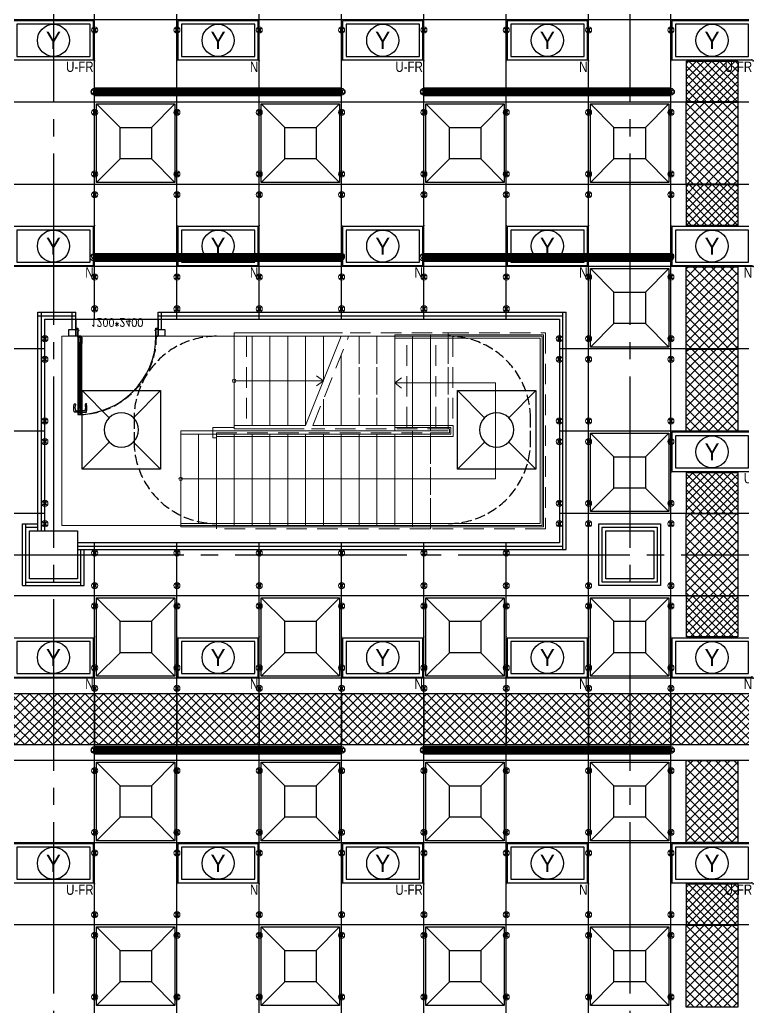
# Model space of a CAD drawing. Extents: x -17313 to 41501, y -1010 to 11880.
# Drawn here: x 10991 to 12045, y 3840 to 5280 of the extents above; entities that cross this region are included whole.
import ezdxf
from ezdxf.enums import TextEntityAlignment as Align

# ---------------------------------------------------------------- set-up
doc = ezdxf.new("R2010")
doc.units = 0
doc.header["$LTSCALE"] = 100
for name, pattern in [('188K-SM-03-F10-ARCH-PA-Y2257103$0$HIDDEN2', [0.1875, 0.125, -0.0625]), ('X-S-FAB-L10$0$COL-CEN-LIN', [3.25, 2.5, -0.25, 0.25, -0.25]), ('X-S-FAB-L10$0$HIDDEN', [0.4, 0.3, -0.1]), ('X-S-FAB-L10$0$JJP_虛線(退縮線、投影線、地下室範圍、非屬本工程、圖面分區)', [0.45, 0.3, -0.15]), ('X-S-FAB-L10$0$虛線', [0.846667, 0.423333, -0.423333])]:
    doc.linetypes.add(name, pattern=pattern)
for name, color, linetype in [('0-xref', 8, 'Continuous'), ('188K-SM-03-F10-ARCH-CEIL-Y2257103$0$K-CEIL-4.2', 8, 'Continuous'), ('188K-SM-03-F10-ARCH-CEIL-Y2257103$0$K-CEIL-4.2-AREA', 8, 'Continuous'), ('188K-SM-03-F10-ARCH-PA-Y2257103$0$K-P1S-4.2-單抗', 53, 'Continuous'), ('188K-SM-03-F10-ARCH-PA-Y2257103$0$K-岩棉 2hr 7.5-單抗', 53, 'Continuous'), ('188K-SM-03-F10-ARCH-PA-Y2257103$0$非YK-K-防火門', 53, 'Continuous'), ('188K-SM-06-F10-ELEC-LIGHT-Y2257103$0$E-LIGHT(Y)-N', 253, 'Continuous'), ('188K-SM-06-F10-ELEC-LIGHT-Y2257103$0$E-LIGHT(Y)-U FR', 253, 'Continuous'), ('188K-SM-06-F10-ELEC-LIGHT-Y2257103$0$E-LIGHT(Y)-U XLPE', 253, 'Continuous'), ('188K-SM-06-F10-HVAC-FFU-Y2257103$0$AC-FFU-HEPA', 254, 'Continuous'), ('188K-SM-06-F10-HVAC-FFU-Y2257103$0$AC-FFU-ULPA+化學濾網-', 254, 'Continuous'), ('188K-SM-07-F15-ARCH-CATW-Y2257103$0$K-安全母索', 6, 'Continuous'), ('188K-SM-07-F15-ARCH-CATW-Y2257103$0$K-貓道板-主走道', 171, 'Continuous'), ('188K-SM-07-F15-ARCH-CATW-Y2257103$0$K-貓道板-主走道VS燈具', 171, 'Continuous'), ('X-S-FAB-L10$0$0-DIM-TXT', 8, 'Continuous'), ('X-S-FAB-L10$0$A-STRS', 8, 'Continuous'), ('X-S-FAB-L10$0$A-WALL-IN', 8, 'Continuous'), ('X-S-FAB-L10$0$BLOCK', 8, 'Continuous'), ('X-S-FAB-L10$0$CCL', 8, 'X-S-FAB-L10$0$COL-CEN-LIN'), ('X-S-FAB-L10$0$COL-S', 8, 'Continuous'), ('X-S-FAB-L10$0$DW_Frame', 8, 'Continuous'), ('X-S-FAB-L10$0$HID', 8, 'X-S-FAB-L10$0$HIDDEN'), ('X-S-FAB-L10$0$S-SLAB-SHOW', 8, 'Continuous')]:
    doc.layers.add(name, color=color, linetype=linetype)
doc.layers.add('188K-SM-03-F10-ARCH-CEIL-Y2257103$0$K-吊點-標準', color=8, linetype='Continuous', lineweight=9)
doc.layers.add('188K-SM-06-F10-ELEC-LIGHT-Y2257103$0$Defpoints-CAS', color=253, linetype='Continuous', plot=False)
doc.styles.add('188K-SM-03-F10-ARCH-PA-Y2257103$0$Standard', font='txt.shx', dxfattribs={"bigfont": 'chineset.shx'})
doc.styles.add('188K-SM-06-F10-ELEC-LIGHT-Y2257103$0$Standard', font='arial.ttf')
doc.styles.add('188K-SM-06-F10-ELEC-LIGHT-Y2257103$0$xCI-5-F20-03-燈具$0$Standard', font='')
doc.styles.add('X-S-FAB-L10$0$CHINA', font='simplex.shx', dxfattribs={"width": 0.75, "bigfont": 'chineset.shx'})
doc.styles.add('X-S-FAB-L10$0$Standard', font='', dxfattribs={"width": 0.8})
doc.styles.add('X-S-FAB-L10$0$TG_NOTE_TEXT', font='simplex.shx', dxfattribs={"width": 0.75, "bigfont": 'chineset.shx'})
doc.styles.get('188K-SM-06-F10-ELEC-LIGHT-Y2257103$0$xCI-5-F20-03-燈具$0$Standard').set_extended_font_data('PMingLiU')
doc.styles.get('X-S-FAB-L10$0$Standard').set_extended_font_data('Microsoft JhengHei')

# ---------------------------------------------------------------- blocks, each defined once
blk = doc.blocks.new('X-S-FAB-L10$0$FAB2-L05')
at = {"layer": 'X-S-FAB-L10$0$CCL'}
for p, q in [((-15120, 11005), (-15120, 0)), ((-14280, 11005), (-14280, 0)), ((-26880, 5220), (1210, 5220))]:
    blk.add_line(p, q, dxfattribs=at)
at = {"layer": 'X-S-FAB-L10$0$COL-S'}
for points in [[(-15155, 5255), (-15085, 5255), (-15085, 5185), (-15155, 5185)], [(-14315, 5255), (-14245, 5255), (-14245, 5185), (-14315, 5185)]]:
    blk.add_lwpolyline(points, close=True, dxfattribs=at)
blk = doc.blocks.new('X-S-FAB-L10')
for p, q in [((11072.5, 4843.5), (11072.5, 4818.5)), ((11192.5, 4843.5), (11192.5, 4818.5))]:
    blk.add_line(p, q)
blk.add_lwpolyline([(11075.5, 4818.5), (11075.5, 4704.5), (11079.9, 4704.5), (11079.9, 4818.5)], close=True)
blk.add_arc((11075.5, 4818.5), 114, 270, 0)
at = {"layer": 'X-S-FAB-L10$0$A-STRS', "lineweight": 0}
for p, q in [((11303.5, 4823.5), (11461.5, 4823.5)), ((11303.5, 4818.5), (11303.5, 4823.5)), ((11459.5, 4818.5), (11303.5, 4818.5)), ((11303.5, 4688.5), (11303.5, 4818.5)), ((11303.5, 4818.5), (11459.5, 4818.5)), ((11303.5, 4688.5), (11303.5, 4818.5)), ((11303.5, 4818.5), (11329.5, 4818.5)), ((11329.5, 4688.5), (11329.5, 4818.5)), ((11329.5, 4818.5), (11329.5, 4688.5)), ((11329.5, 4688.5), (11329.5, 4818.5)), ((11329.5, 4818.5), (11355.5, 4818.5)), ((11355.5, 4688.5), (11355.5, 4818.5)), ((11355.5, 4818.5), (11355.5, 4688.5)), ((11355.5, 4688.5), (11355.5, 4818.5)), ((11355.5, 4818.5), (11381.5, 4818.5)), ((11381.5, 4688.5), (11381.5, 4818.5)), ((11381.5, 4818.5), (11381.5, 4688.5)), ((11381.5, 4688.5), (11381.5, 4818.5)), ((11381.5, 4818.5), (11407.5, 4818.5)), ((11407.5, 4688.5), (11407.5, 4818.5)), ((11407.5, 4818.5), (11407.5, 4688.5)), ((11407.5, 4688.5), (11407.5, 4818.5)), ((11407.5, 4818.5), (11433.5, 4818.5)), ((11407.5, 4688.5), (11459.5, 4818.5)), ((11433.5, 4753.5), (11433.5, 4818.5)), ((11433.5, 4818.5), (11433.5, 4753.5)), ((11433.5, 4753.5), (11433.5, 4818.5)), ((11433.5, 4818.5), (11459.5, 4818.5)), ((11589.5, 4820.5), (11537.5, 4820.5)), ((11537.5, 4820.5), (11537.5, 4815.5)), ((11537.5, 4815.5), (11589.5, 4815.5)), ((11537.5, 4815.5), (11537.5, 4685.5)), ((11589.5, 4815.5), (11537.5, 4815.5)), ((11537.5, 4815.5), (11537.5, 4685.5)), ((11563.5, 4815.5), (11537.5, 4815.5)), ((11563.5, 4815.5), (11563.5, 4685.5)), ((11563.5, 4685.5), (11563.5, 4815.5)), ((11563.5, 4815.5), (11563.5, 4685.5)), ((11589.5, 4815.5), (11563.5, 4815.5)), ((11589.5, 4815.5), (11589.5, 4820.5)), ((11615.5, 4820.5), (11589.5, 4820.5)), ((11589.5, 4820.5), (11589.5, 4815.5)), ((11589.5, 4815.5), (11615.5, 4815.5)), ((11597.3, 4815.5), (11589.5, 4815.5)), ((11589.5, 4815.5), (11589.5, 4685.5)), ((11589.5, 4815.5), (11589.5, 4685.5)), ((11589.5, 4815.5), (11589.5, 4685.5)), ((11589.5, 4685.5), (11589.5, 4815.5)), ((11589.5, 4815.5), (11589.5, 4685.5)), ((11615.5, 4815.5), (11589.5, 4815.5)), ((11615.5, 4815.5), (11597.3, 4815.5)), ((11754.5, 4820.5), (11615.5, 4820.5)), ((11615.5, 4815.5), (11749.5, 4815.5)), ((11749.5, 4815.5), (11615.5, 4815.5)), ((11749.5, 4815.5), (11615.5, 4815.5)), ((11749.5, 4815.5), (11749.5, 4545.5)), ((11749.5, 4545.5), (11749.5, 4815.5)), ((11749.5, 4545.5), (11749.5, 4815.5)), ((11754.5, 4540.5), (11754.5, 4820.5)), ((11303.5, 4753.5), (11329.5, 4753.5)), ((11329.5, 4753.5), (11433.5, 4753.5)), ((11423.5, 4761), (11433.5, 4753.5)), ((11433.5, 4753.5), (11423.5, 4746)), ((11547.5, 4758), (11537.5, 4750.5)), ((11537.5, 4750.5), (11563.5, 4750.5)), ((11537.5, 4750.5), (11547.5, 4743)), ((11563.5, 4750.5), (11589.5, 4750.5)), ((11589.5, 4750.5), (11615.5, 4750.5)), ((11615.5, 4750.5), (11684.5, 4750.5)), ((11684.5, 4750.5), (11684.5, 4610.5)), ((11563.5, 4680.5), (11225.5, 4680.5)), ((11225.5, 4680.5), (11225.5, 4675.5)), ((11303.5, 4688.5), (11407.5, 4688.5)), ((11303.5, 4683.5), (11303.5, 4688.5)), ((11407.5, 4688.5), (11303.5, 4688.5)), ((11329.5, 4688.5), (11303.5, 4688.5)), ((11405.5, 4683.5), (11303.5, 4683.5)), ((11355.5, 4688.5), (11329.5, 4688.5)), ((11381.5, 4688.5), (11355.5, 4688.5)), ((11407.5, 4688.5), (11381.5, 4688.5)), ((11589.5, 4685.5), (11537.5, 4685.5)), ((11537.5, 4685.5), (11537.5, 4680.5)), ((11537.5, 4685.5), (11589.5, 4685.5)), ((11537.5, 4685.5), (11563.5, 4685.5)), ((11537.5, 4680.5), (11589.5, 4680.5)), ((11563.5, 4685.5), (11589.5, 4685.5)), ((11589.5, 4680.5), (11563.5, 4680.5)), ((11563.5, 4680.5), (11563.5, 4675.5)), ((11563.5, 4675.5), (11563.5, 4680.5)), ((11589.5, 4680.5), (11589.5, 4685.5)), ((11615.5, 4685.5), (11589.5, 4685.5)), ((11589.5, 4685.5), (11589.5, 4680.5)), ((11589.5, 4685.5), (11597.3, 4685.5)), ((11589.5, 4685.5), (11615.5, 4685.5)), ((11589.5, 4680.5), (11615.5, 4680.5)), ((11614.5, 4680.5), (11589.5, 4680.5)), ((11597.3, 4685.5), (11615.5, 4685.5)), ((11615.5, 4680.5), (11614.5, 4680.5)), ((11619.5, 4685.5), (11615.5, 4685.5)), ((11615.5, 4685.5), (11619.5, 4685.5)), ((11615.5, 4685.5), (11619.5, 4685.5)), ((11619.5, 4675.5), (11619.5, 4685.5)), ((11619.5, 4685.5), (11619.5, 4675.5)), ((11619.5, 4685.5), (11619.5, 4675.5)), ((11225.5, 4675.5), (11563.5, 4675.5)), ((11225.5, 4675.5), (11225.5, 4545.5)), ((11563.5, 4675.5), (11225.5, 4675.5)), ((11251.5, 4675.5), (11225.5, 4675.5)), ((11225.5, 4675.5), (11225.5, 4545.5)), ((11251.5, 4545.5), (11251.5, 4675.5)), ((11277.5, 4675.5), (11251.5, 4675.5)), ((11251.5, 4675.5), (11251.5, 4545.5)), ((11251.5, 4545.5), (11251.5, 4675.5)), ((11277.5, 4545.5), (11277.5, 4675.5)), ((11303.5, 4675.5), (11277.5, 4675.5)), ((11277.5, 4675.5), (11277.5, 4545.5)), ((11277.5, 4545.5), (11277.5, 4675.5)), ((11303.5, 4545.5), (11303.5, 4675.5)), ((11329.5, 4675.5), (11303.5, 4675.5)), ((11303.5, 4675.5), (11303.5, 4545.5)), ((11303.5, 4545.5), (11303.5, 4675.5)), ((11329.5, 4545.5), (11329.5, 4675.5)), ((11355.5, 4675.5), (11329.5, 4675.5)), ((11329.5, 4675.5), (11329.5, 4545.5)), ((11329.5, 4545.5), (11329.5, 4675.5)), ((11355.5, 4545.5), (11355.5, 4675.5)), ((11381.5, 4675.5), (11355.5, 4675.5)), ((11355.5, 4675.5), (11355.5, 4545.5)), ((11355.5, 4545.5), (11355.5, 4675.5)), ((11381.5, 4545.5), (11381.5, 4675.5)), ((11407.5, 4675.5), (11381.5, 4675.5)), ((11381.5, 4675.5), (11381.5, 4545.5)), ((11381.5, 4545.5), (11381.5, 4675.5)), ((11407.5, 4545.5), (11407.5, 4675.5)), ((11433.5, 4675.5), (11407.5, 4675.5)), ((11407.5, 4675.5), (11407.5, 4545.5)), ((11407.5, 4545.5), (11407.5, 4675.5)), ((11433.5, 4545.5), (11433.5, 4675.5)), ((11459.5, 4675.5), (11433.5, 4675.5)), ((11433.5, 4675.5), (11433.5, 4545.5)), ((11433.5, 4545.5), (11433.5, 4675.5)), ((11459.5, 4545.5), (11459.5, 4675.5)), ((11485.5, 4675.5), (11459.5, 4675.5)), ((11459.5, 4675.5), (11459.5, 4545.5)), ((11459.5, 4545.5), (11459.5, 4675.5)), ((11485.5, 4545.5), (11485.5, 4675.5)), ((11511.5, 4675.5), (11485.5, 4675.5)), ((11485.5, 4675.5), (11485.5, 4545.5)), ((11485.5, 4545.5), (11485.5, 4675.5)), ((11511.5, 4545.5), (11511.5, 4675.5)), ((11537.5, 4675.5), (11511.5, 4675.5)), ((11511.5, 4675.5), (11511.5, 4545.5)), ((11511.5, 4545.5), (11511.5, 4675.5)), ((11537.5, 4545.5), (11537.5, 4675.5)), ((11563.5, 4675.5), (11537.5, 4675.5)), ((11537.5, 4675.5), (11537.5, 4545.5)), ((11537.5, 4545.5), (11537.5, 4675.5)), ((11563.5, 4675.5), (11589.5, 4675.5)), ((11589.5, 4675.5), (11563.5, 4675.5)), ((11563.5, 4545.5), (11563.5, 4675.5)), ((11563.5, 4545.5), (11563.5, 4675.5)), ((11589.5, 4675.5), (11563.5, 4675.5)), ((11563.5, 4675.5), (11563.5, 4545.5)), ((11563.5, 4545.5), (11563.5, 4675.5)), ((11589.5, 4675.5), (11619.5, 4675.5)), ((11619.5, 4675.5), (11589.5, 4675.5)), ((11619.5, 4675.5), (11589.5, 4675.5)), ((11251.5, 4610.5), (11225.5, 4610.5)), ((11563.5, 4610.5), (11251.5, 4610.5)), ((11589.5, 4610.5), (11563.5, 4610.5)), ((11684.5, 4610.5), (11589.5, 4610.5)), ((11563.5, 4545.5), (11225.5, 4545.5)), ((11225.5, 4545.5), (11225.5, 4540.5)), ((11225.5, 4545.5), (11563.5, 4545.5)), ((11225.5, 4545.5), (11251.5, 4545.5)), ((11225.5, 4540.5), (11563.5, 4540.5)), ((11251.5, 4545.5), (11277.5, 4545.5)), ((11277.5, 4545.5), (11303.5, 4545.5)), ((11303.5, 4545.5), (11329.5, 4545.5)), ((11329.5, 4545.5), (11355.5, 4545.5)), ((11355.5, 4545.5), (11381.5, 4545.5)), ((11381.5, 4545.5), (11407.5, 4545.5)), ((11407.5, 4545.5), (11433.5, 4545.5)), ((11433.5, 4545.5), (11459.5, 4545.5)), ((11459.5, 4545.5), (11485.5, 4545.5)), ((11485.5, 4545.5), (11511.5, 4545.5)), ((11511.5, 4545.5), (11537.5, 4545.5)), ((11537.5, 4545.5), (11563.5, 4545.5)), ((11589.5, 4545.5), (11563.5, 4545.5)), ((11563.5, 4545.5), (11563.5, 4540.5)), ((11563.5, 4540.5), (11563.5, 4545.5)), ((11563.5, 4545.5), (11589.5, 4545.5)), ((11563.5, 4545.5), (11589.5, 4545.5)), ((11563.5, 4540.5), (11589.5, 4540.5)), ((11749.5, 4545.5), (11589.5, 4545.5)), ((11589.5, 4545.5), (11749.5, 4545.5)), ((11589.5, 4545.5), (11749.5, 4545.5)), ((11589.5, 4540.5), (11754.5, 4540.5))]:
    blk.add_line(p, q, dxfattribs=at)
at = {"layer": 'X-S-FAB-L10$0$A-STRS', "linetype": 'X-S-FAB-L10$0$JJP_虛線(退縮線、投影線、地下室範圍、非屬本工程、圖面分區)', "lineweight": 0}
for p, q in [((11321.5, 4818.5), (11321.5, 4688.5)), ((11418.3, 4688.5), (11470.3, 4818.5)), ((11615.5, 4818.5), (11470.3, 4818.5)), ((11470.3, 4818.5), (11485.5, 4818.5)), ((11472.3, 4823.5), (11615.5, 4823.5)), ((11485.5, 4688.5), (11485.5, 4818.5)), ((11485.5, 4818.5), (11485.5, 4688.5)), ((11485.5, 4688.5), (11485.5, 4818.5)), ((11485.5, 4818.5), (11511.5, 4818.5)), ((11511.5, 4688.5), (11511.5, 4818.5)), ((11511.5, 4818.5), (11511.5, 4688.5)), ((11511.5, 4688.5), (11511.5, 4818.5)), ((11511.5, 4818.5), (11537.5, 4818.5)), ((11537.5, 4688.5), (11537.5, 4818.5)), ((11537.5, 4818.5), (11537.5, 4688.5)), ((11537.5, 4688.5), (11537.5, 4818.5)), ((11537.5, 4818.5), (11563.5, 4818.5)), ((11554.9, 4685.5), (11554.9, 4815.5)), ((11563.5, 4688.5), (11563.5, 4818.5)), ((11563.5, 4818.5), (11563.5, 4688.5)), ((11563.5, 4688.5), (11563.5, 4818.5)), ((11563.5, 4818.5), (11589.5, 4818.5)), ((11589.5, 4688.5), (11589.5, 4818.5)), ((11589.5, 4818.5), (11589.5, 4688.5)), ((11589.5, 4688.5), (11589.5, 4818.5)), ((11589.5, 4818.5), (11615.5, 4818.5)), ((11597.3, 4685.5), (11597.3, 4815.5)), ((11615.5, 4823.5), (11615.5, 4818.5)), ((11615.5, 4823.5), (11757.5, 4823.5)), ((11615.5, 4818.5), (11615.5, 4823.5)), ((11752.5, 4818.5), (11615.5, 4818.5)), ((11615.5, 4688.5), (11615.5, 4818.5)), ((11615.5, 4688.5), (11615.5, 4818.5)), ((11615.5, 4688.5), (11615.5, 4818.5)), ((11615.5, 4818.5), (11615.5, 4688.5)), ((11615.5, 4688.5), (11615.5, 4818.5)), ((11615.5, 4818.5), (11752.5, 4818.5)), ((11622, 4818.5), (11622, 4688.5)), ((11752.5, 4542.5), (11752.5, 4818.5)), ((11752.5, 4818.5), (11752.5, 4542.5)), ((11757.5, 4823.5), (11757.5, 4537.5)), ((11459.5, 4688.5), (11459.5, 4791.6)), ((11459.5, 4791.6), (11459.5, 4688.5)), ((11459.5, 4688.5), (11459.5, 4791.6)), ((11433.5, 4688.5), (11433.5, 4726.6)), ((11433.5, 4726.6), (11433.5, 4688.5)), ((11433.5, 4688.5), (11433.5, 4726.6)), ((11615.5, 4683.5), (11416.3, 4683.5)), ((11418.3, 4688.5), (11615.5, 4688.5)), ((11433.5, 4688.5), (11418.3, 4688.5)), ((11459.5, 4688.5), (11433.5, 4688.5)), ((11485.5, 4688.5), (11459.5, 4688.5)), ((11511.5, 4688.5), (11485.5, 4688.5)), ((11537.5, 4688.5), (11511.5, 4688.5)), ((11563.5, 4688.5), (11537.5, 4688.5)), ((11589.5, 4688.5), (11563.5, 4688.5)), ((11615.5, 4688.5), (11589.5, 4688.5)), ((11615.5, 4688.5), (11615.5, 4683.5)), ((11615.5, 4688.5), (11622.5, 4688.5)), ((11615.5, 4683.5), (11615.5, 4688.5)), ((11622.5, 4688.5), (11615.5, 4688.5)), ((11617.5, 4683.5), (11615.5, 4683.5)), ((11617.5, 4677.5), (11617.5, 4683.5)), ((11622.5, 4688.5), (11622.5, 4672.5)), ((11622.5, 4672.5), (11622.5, 4688.5)), ((11277.5, 4672.5), (11277.5, 4677.5)), ((11277.5, 4677.5), (11589.5, 4677.5)), ((11589.5, 4672.5), (11277.5, 4672.5)), ((11277.5, 4542.5), (11277.5, 4672.5)), ((11277.5, 4672.5), (11303.5, 4672.5)), ((11303.5, 4672.5), (11303.5, 4542.5)), ((11303.5, 4542.5), (11303.5, 4672.5)), ((11303.5, 4672.5), (11329.5, 4672.5)), ((11303.5, 4672.5), (11303.5, 4542.5)), ((11329.5, 4672.5), (11329.5, 4542.5)), ((11329.5, 4542.5), (11329.5, 4672.5)), ((11329.5, 4672.5), (11355.5, 4672.5)), ((11329.5, 4672.5), (11329.5, 4542.5)), ((11355.5, 4672.5), (11355.5, 4542.5)), ((11355.5, 4542.5), (11355.5, 4672.5)), ((11355.5, 4672.5), (11381.5, 4672.5)), ((11355.5, 4672.5), (11355.5, 4542.5)), ((11381.5, 4672.5), (11381.5, 4542.5)), ((11381.5, 4542.5), (11381.5, 4672.5)), ((11381.5, 4672.5), (11407.5, 4672.5)), ((11381.5, 4672.5), (11381.5, 4542.5)), ((11407.5, 4672.5), (11407.5, 4542.5)), ((11407.5, 4542.5), (11407.5, 4672.5)), ((11407.5, 4672.5), (11433.5, 4672.5)), ((11407.5, 4672.5), (11407.5, 4542.5)), ((11433.5, 4672.5), (11433.5, 4542.5)), ((11433.5, 4542.5), (11433.5, 4672.5)), ((11433.5, 4672.5), (11459.5, 4672.5)), ((11433.5, 4672.5), (11433.5, 4542.5)), ((11459.5, 4672.5), (11459.5, 4542.5)), ((11459.5, 4542.5), (11459.5, 4672.5)), ((11459.5, 4672.5), (11485.5, 4672.5)), ((11459.5, 4672.5), (11459.5, 4542.5)), ((11485.5, 4672.5), (11485.5, 4542.5)), ((11485.5, 4542.5), (11485.5, 4672.5)), ((11485.5, 4672.5), (11511.5, 4672.5)), ((11485.5, 4672.5), (11485.5, 4542.5)), ((11511.5, 4672.5), (11511.5, 4542.5)), ((11511.5, 4542.5), (11511.5, 4672.5)), ((11511.5, 4672.5), (11537.5, 4672.5)), ((11511.5, 4672.5), (11511.5, 4542.5)), ((11537.5, 4672.5), (11537.5, 4542.5)), ((11537.5, 4542.5), (11537.5, 4672.5)), ((11537.5, 4672.5), (11563.5, 4672.5)), ((11537.5, 4672.5), (11537.5, 4542.5)), ((11563.5, 4545.5), (11563.5, 4675.5)), ((11563.5, 4672.5), (11563.5, 4542.5)), ((11563.5, 4672.5), (11589.5, 4672.5)), ((11563.5, 4542.5), (11563.5, 4672.5)), ((11563.5, 4672.5), (11563.5, 4542.5)), ((11589.5, 4672.5), (11589.5, 4677.5)), ((11589.5, 4677.5), (11617.5, 4677.5)), ((11589.5, 4677.5), (11589.5, 4672.5)), ((11622.5, 4672.5), (11589.5, 4672.5)), ((11589.5, 4672.5), (11589.5, 4542.5)), ((11589.5, 4672.5), (11589.5, 4542.5)), ((11589.5, 4672.5), (11589.5, 4542.5)), ((11589.5, 4542.5), (11589.5, 4672.5)), ((11589.5, 4672.5), (11622.5, 4672.5)), ((11589.5, 4672.5), (11589.5, 4542.5)), ((11277.5, 4537.5), (11277.5, 4542.5)), ((11277.5, 4542.5), (11589.5, 4542.5)), ((11303.5, 4542.5), (11277.5, 4542.5)), ((11589.5, 4537.5), (11277.5, 4537.5)), ((11329.5, 4542.5), (11303.5, 4542.5)), ((11355.5, 4542.5), (11329.5, 4542.5)), ((11381.5, 4542.5), (11355.5, 4542.5)), ((11407.5, 4542.5), (11381.5, 4542.5)), ((11433.5, 4542.5), (11407.5, 4542.5)), ((11459.5, 4542.5), (11433.5, 4542.5)), ((11485.5, 4542.5), (11459.5, 4542.5)), ((11511.5, 4542.5), (11485.5, 4542.5)), ((11537.5, 4542.5), (11511.5, 4542.5)), ((11563.5, 4542.5), (11537.5, 4542.5)), ((11589.5, 4542.5), (11563.5, 4542.5)), ((11589.5, 4537.5), (11589.5, 4542.5)), ((11589.5, 4542.5), (11752.5, 4542.5)), ((11589.5, 4542.5), (11589.5, 4537.5)), ((11752.5, 4542.5), (11589.5, 4542.5)), ((11757.5, 4537.5), (11589.5, 4537.5))]:
    blk.add_line(p, q, dxfattribs=at)
at = {"layer": 'X-S-FAB-L10$0$A-STRS', "linetype": 'X-S-FAB-L10$0$虛線', "lineweight": 0}
for p, q in [((11470.3, 4818.5), (11615.5, 4818.5)), ((11615.5, 4818.5), (11622, 4818.5)), ((11622, 4818.5), (11752.5, 4818.5)), ((11752.5, 4818.5), (11752.5, 4542.5)), ((11615.5, 4688.5), (11418.3, 4688.5)), ((11622, 4688.5), (11615.5, 4688.5)), ((11622.5, 4688.5), (11622, 4688.5)), ((11622.5, 4672.5), (11622.5, 4688.5)), ((11277.5, 4542.5), (11277.5, 4672.5)), ((11277.5, 4672.5), (11589.5, 4672.5)), ((11589.5, 4672.5), (11622.5, 4672.5)), ((11589.5, 4542.5), (11277.5, 4542.5)), ((11752.5, 4542.5), (11589.5, 4542.5))]:
    blk.add_line(p, q, dxfattribs=at)
at = {"layer": 'X-S-FAB-L10$0$A-STRS', "lineweight": 0, "flags": 128}
for points in [[(11303.5, 4756, -1), (11303.5, 4751, -1)], [(11225.5, 4608, 1), (11225.5, 4613, 1)]]:
    blk.add_lwpolyline(points, format="xyb", close=True, dxfattribs=at)
at = {"layer": 'X-S-FAB-L10$0$A-WALL-IN', "lineweight": 0}
for p, q in [((11027.5, 4843.5), (11027.5, 4818.5)), ((11072.5, 4843.5), (11027.5, 4843.5)), ((11752.5, 4843.5), (11192.5, 4843.5)), ((11052.5, 4818.5), (11072.5, 4818.5)), ((11192.5, 4818.5), (11752.5, 4818.5))]:
    blk.add_line(p, q, dxfattribs=at)
at = {"layer": 'X-S-FAB-L10$0$A-WALL-IN', "lineweight": 0, "flags": 128}
for points in [[(11777.5, 4843.5), (11752.5, 4843.5)], [(11777.5, 4542.5), (11777.5, 4843.5)], [(11027.5, 4818.5), (11027.5, 4542.5)], [(11052.5, 4542.5), (11052.5, 4818.5)], [(11752.5, 4818.5), (11752.5, 4542.5)], [(11027.5, 4535), (11027.5, 4542.5)], [(11752.5, 4542.5), (11052.5, 4542.5)], [(11777.5, 4517.5), (11777.5, 4542.5)], [(11075, 4517.5), (11777.5, 4517.5)]]:
    blk.add_lwpolyline(points, dxfattribs=at)
at = {"layer": 'X-S-FAB-L10$0$COL-S'}
for p, q in [((11005, 4535), (11075, 4535)), ((11005, 4465), (11005, 4535)), ((11075, 4535), (11075, 4465)), ((11845, 4535), (11915, 4535)), ((11845, 4465), (11845, 4535)), ((11915, 4535), (11915, 4465)), ((11075, 4465), (11005, 4465)), ((11915, 4465), (11845, 4465))]:
    blk.add_line(p, q, dxfattribs=at)
at = {"layer": 'X-S-FAB-L10$0$DW_Frame'}
for points in [[(11072.5, 4830.5), (11075.5, 4830.5), (11075.5, 4818.5), (11072.5, 4818.5)], [(11192.5, 4818.5), (11189.5, 4818.5), (11189.5, 4830.5), (11192.5, 4830.5)]]:
    blk.add_lwpolyline(points, dxfattribs=at)
at = {"layer": 'X-S-FAB-L10$0$HID', "ltscale": 0.5}
for p, q in [((11157.5, 4698.5), (11157.5, 4665.5)), ((11735.5, 4665.5), (11735.5, 4698.5))]:
    blk.add_line(p, q, dxfattribs=at)
for centre, start, end in [((11277.5, 4698.5), 90, 180), ((11615.5, 4698.5), 0, 90), ((11277.5, 4665.5), 180, 270), ((11615.5, 4665.5), 270, 0)]:
    blk.add_arc(centre, 120, start, end, dxfattribs=at)
at = {"layer": 'X-S-FAB-L10$0$S-SLAB-SHOW', "lineweight": 0, "flags": 128}
blk.add_lwpolyline([(11303.5, 4685.5), (11272.5, 4685.5), (11272.5, 4670.5), (11277.5, 4670.5), (11277.5, 4542.5), (11052.5, 4542.5), (11052.5, 4818.5), (11303.5, 4818.5)], close=True, dxfattribs=at)
blk.add_lwpolyline([(11303.5, 4685.5), (11272.5, 4685.5), (11272.5, 4670.5), (11277.5, 4670.5), (11277.5, 4542.5), (11052.5, 4542.5), (11052.5, 4818.5), (11303.5, 4818.5)], close=True, dxfattribs=at)
at = {"layer": 'X-S-FAB-L10$0$BLOCK'}
blk.add_blockref('X-S-FAB-L10$0$FAB2-L05', (26160, -720), dxfattribs=at)
at = {"style": 'X-S-FAB-L10$0$TG_NOTE_TEXT', "width": 0.5, "flags": 1}
for p in [(7463.3, 9020), (18268.3, 8649), (11197.8, 4800.2), (16485.8, 4800.2), (25420.3, 2635), (13360, 320, 0), (7463.3, -33.3)]:
    blk.add_attdef('WH', text='', height=20, dxfattribs=at).set_placement(p, align=Align.BOTTOM_LEFT)
at = {"width": 0.5}
for style, p in [('X-S-FAB-L10$0$TG_NOTE_TEXT', (7585, 9020)), ('X-S-FAB-L10$0$TG_NOTE_TEXT', (18390, 8649)), ('X-S-FAB-L10$0$TG_NOTE_TEXT', (11117.5, 4813.5)), ('X-S-FAB-L10$0$TG_NOTE_TEXT', (16607.5, 4813.5)), ('X-S-FAB-L10$0$TG_NOTE_TEXT', (25350, 2635)), ('X-S-FAB-L10$0$Standard', (13129.4, 325, 0)), ('X-S-FAB-L10$0$TG_NOTE_TEXT', (7585, -20))]:
    blk.add_attdef('DESC', text='', height=10, dxfattribs=dict(at, style=style)).set_placement(p, align=Align.BOTTOM_LEFT)
for tag, style, p in [('TYPE', 'X-S-FAB-L10$0$TG_NOTE_TEXT', (7619.3, 9020)), ('NO', 'X-S-FAB-L10$0$TG_NOTE_TEXT', (7650.1, 9020)), ('TYPE', 'X-S-FAB-L10$0$TG_NOTE_TEXT', (18424.2, 8649)), ('NO', 'X-S-FAB-L10$0$TG_NOTE_TEXT', (18455, 8649)), ('NO', 'X-S-FAB-L10$0$TG_NOTE_TEXT', (11088.6, 4813.5)), ('TYPE', 'X-S-FAB-L10$0$TG_NOTE_TEXT', (11151.8, 4813.5)), ('TYPE', 'X-S-FAB-L10$0$TG_NOTE_TEXT', (16641.8, 4813.5)), ('NO', 'X-S-FAB-L10$0$TG_NOTE_TEXT', (16672.6, 4813.5)), ('NO', 'X-S-FAB-L10$0$TG_NOTE_TEXT', (25313, 2635)), ('TYPE', 'X-S-FAB-L10$0$TG_NOTE_TEXT', (25350, 2635)), ('NO', 'X-S-FAB-L10$0$Standard', (13100, 320, 0)), ('TYPE', 'X-S-FAB-L10$0$Standard', (13129.4, 320, 0)), ('TYPE', 'X-S-FAB-L10$0$TG_NOTE_TEXT', (7619.3, -20)), ('NO', 'X-S-FAB-L10$0$TG_NOTE_TEXT', (7650.1, -20))]:
    blk.add_attdef(tag, text='', height=10, dxfattribs=dict(at, style=style)).set_placement(p, align=Align.BOTTOM_RIGHT)
at = {"style": 'X-S-FAB-L10$0$TG_NOTE_TEXT', "width": 0.5, "flags": 1}
for rotation, p in [(180, (43, 7480)), (180, (943, 7480)), (90, (24310, 3717.8)), (270, (17080, 1711.7))]:
    blk.add_attdef('WH', text='', height=20, rotation=rotation, dxfattribs=at).set_placement(p, align=Align.BOTTOM_LEFT)
at = {"width": 0.5}
for rotation, style, p in [(180, 'X-S-FAB-L10$0$Standard', (317.6, 7480)), (180, 'X-S-FAB-L10$0$Standard', (1217.6, 7480)), (90, 'X-S-FAB-L10$0$TG_NOTE_TEXT', (24310, 3647.5)), (270, 'X-S-FAB-L10$0$TG_NOTE_TEXT', (17080, 1605))]:
    blk.add_attdef('DESC', text='', height=10, rotation=rotation, dxfattribs=dict(at, style=style)).set_placement(p, align=Align.BOTTOM_LEFT)
for tag, rotation, style, p in [('TYPE', 180, 'X-S-FAB-L10$0$Standard', (317.6, 7480)), ('NO', 180, 'X-S-FAB-L10$0$Standard', (347, 7480)), ('TYPE', 180, 'X-S-FAB-L10$0$Standard', (1217.6, 7480)), ('NO', 180, 'X-S-FAB-L10$0$Standard', (1247, 7480)), ('TYPE', 90, 'X-S-FAB-L10$0$TG_NOTE_TEXT', (24310, 3647.5)), ('NO', 90, 'X-S-FAB-L10$0$TG_NOTE_TEXT', (24310, 3610.5)), ('TYPE', 270, 'X-S-FAB-L10$0$TG_NOTE_TEXT', (17080, 1605)), ('NO', 270, 'X-S-FAB-L10$0$TG_NOTE_TEXT', (17080, 1573))]:
    blk.add_attdef(tag, text='', height=10, rotation=rotation, dxfattribs=dict(at, style=style)).set_placement(p, align=Align.BOTTOM_RIGHT)
at = {"layer": 'X-S-FAB-L10$0$0-DIM-TXT', "style": 'X-S-FAB-L10$0$CHINA', "width": 0.75}
for p in [(667.4, 7855.1, -2689.4), (22627.4, 6728.8), (25644.7, 6728.8), (24778.8, 5569.1), (1118.3, 4980), (417.8, 4594.6), (23874.8, 4355), (22927.4, 4330.1), (23749.9, 3901.4), (417.8, 3765.2), (1118.3, 3730), (417.8, 3115.8), (536.9, 2227.8), (16909, 1782.7), (888.4, 880.5), (16977.4, 750), (18878.8, 750), (25641.2, 553.2), (21364, 526.9)]:
    blk.add_attdef('HIG', text='', height=80, dxfattribs=at).set_placement(p, align=Align.MIDDLE_LEFT)
blk = doc.blocks.new('188K-SM-03-F10-ARCH-CEIL-Y2257103$0$A$C2CA95053')
h = blk.add_hatch(color=256)
edge = h.paths.add_edge_path()
edge.add_arc((0, 0), 0.5, 0, 360)
for p, q in [((3.2, 3.2), (-3.2, -3.2)), ((3.2, -3.2), (-3.2, 3.2))]:
    blk.add_line(p, q)
blk.add_lwpolyline([(-1.6, 2.5), (-1.6, -2.5), (1.6, -2.5), (1.6, 2.5)], close=True)
for radius in [4.5, 0.5]:
    blk.add_circle((0, 0), radius)
blk = doc.blocks.new('188K-SM-03-F10-ARCH-CEIL-Y2257103$0$天花板吊點-附調整片 - 3_8_螺桿吊架 100 mm 高調整片-V1-1FL')
blk.add_blockref('188K-SM-03-F10-ARCH-CEIL-Y2257103$0$A$C2CA95053', (0, 0))
blk = doc.blocks.new('188K-SM-03-F10-ARCH-CEIL-Y2257103')
at = {"layer": '188K-SM-03-F10-ARCH-CEIL-Y2257103$0$K-CEIL-4.2'}
for p, q in [((11100, 4843.5), (11100, 8632.2)), ((11220, 4843.5), (11220, 8632.2)), ((11340, 4843.5), (11340, 8632.2)), ((11460, 4843.5), (11460, 8632.2)), ((11580, 4843.5), (11580, 8632.2)), ((11700, 4843.5), (11700, 8632.2)), ((11820, 312.7), (11820, 8632.2)), ((11940, 312.7), (11940, 8632.2)), ((23572.2, 5280), (1847.7, 5280)), ((23572.2, 5160), (1847.7, 5160)), ((23572.2, 5040), (1847.7, 5040)), ((23502.2, 4920), (1847.7, 4920)), ((11027.5, 4800), (1847.7, 4800)), ((15947.5, 4800), (11777.5, 4800)), ((11027.5, 4680), (1847.7, 4680)), ((15947.5, 4680), (11777.5, 4680)), ((11027.5, 4560), (1847.7, 4560)), ((15947.5, 4560), (11777.5, 4560)), ((11100, 312.7), (11100, 4517.5)), ((11220, 312.7), (11220, 4517.5)), ((11340, 312.7), (11340, 4517.5)), ((11460, 312.7), (11460, 4517.5)), ((11580, 312.7), (11580, 4517.5)), ((11700, 312.7), (11700, 4517.5)), ((23467.2, 4440), (1847.7, 4440)), ((23467.2, 4320), (1847.7, 4320)), ((23467.2, 4200), (1847.7, 4200)), ((23467.2, 4080), (1847.7, 4080)), ((23467.2, 3960), (1847.7, 3960))]:
    blk.add_line(p, q, dxfattribs=at)
at = {"layer": '188K-SM-03-F10-ARCH-CEIL-Y2257103$0$K-CEIL-4.2-AREA'}
for points in [[(11027.5, 4843.5), (11777.5, 4843.5), (11777.5, 4517.5), (11075, 4517.5), (11075.2, 4465), (11005, 4465), (11005, 4535), (11027.5, 4535)], [(11845, 4535), (11915, 4535), (11915, 4465), (11845, 4465)]]:
    blk.add_lwpolyline(points, close=True, dxfattribs=at)
at = {"layer": '188K-SM-03-F10-ARCH-CEIL-Y2257103$0$K-吊點-標準', "color": 170, "lineweight": 18, "rotation": 179.9999999999997}
for p in [(11100, 5265), (11220, 5265), (11340, 5265), (11460, 5265), (11580, 5265), (11700, 5265), (11820, 5265), (11940, 5265), (11100, 5175), (11220, 5175), (11340, 5175), (11460, 5175), (11580, 5175), (11700, 5175), (11820, 5175), (11940, 5175), (11100, 5145), (11220, 5145), (11340, 5145), (11460, 5145), (11580, 5145), (11700, 5145), (11820, 5145), (11940, 5145), (11100, 5055), (11220, 5055), (11340, 5055), (11460, 5055), (11580, 5055), (11700, 5055), (11820, 5055), (11940, 5055), (11100, 5025), (11220, 5025), (11340, 5025), (11460, 5025), (11580, 5025), (11700, 5025), (11820, 5025), (11940, 5025), (11100, 4935), (11220, 4935), (11340, 4935), (11460, 4935), (11580, 4935), (11700, 4935), (11820, 4935), (11940, 4935), (11100, 4905), (11220, 4905), (11340, 4905), (11460, 4905), (11580, 4905), (11700, 4905), (11820, 4905), (11940, 4905), (11100, 4858.5), (11220, 4858.5), (11340, 4858.5), (11460, 4858.5), (11580, 4858.5), (11700, 4858.5), (11027.5, 4815), (11777.5, 4815), (11820, 4815), (11940, 4815), (11027.5, 4785), (11777.5, 4785), (11820, 4785), (11940, 4785), (11027.5, 4695), (11777.5, 4695), (11820, 4695), (11940, 4695), (11027.5, 4665), (11777.5, 4665), (11820, 4665), (11940, 4665), (11027.5, 4575), (11777.5, 4575), (11820, 4575), (11940, 4575), (11027.5, 4545), (11777.5, 4545), (11820, 4545), (11940, 4545), (11100, 4502.5), (11220, 4502.5), (11340, 4502.5), (11460, 4502.5), (11580, 4502.5), (11700, 4502.5), (11100, 4455), (11220, 4455), (11340, 4455), (11460, 4455), (11580, 4455), (11700, 4455), (11820, 4455), (11940, 4455), (11100, 4425), (11220, 4425), (11340, 4425), (11460, 4425), (11580, 4425), (11700, 4425), (11820, 4425), (11940, 4425), (11100, 4335), (11220, 4335), (11340, 4335), (11460, 4335), (11580, 4335), (11700, 4335), (11820, 4335), (11940, 4335), (11100, 4305), (11220, 4305), (11340, 4305), (11460, 4305), (11580, 4305), (11700, 4305), (11820, 4305), (11940, 4305), (11100, 4215), (11220, 4215), (11340, 4215), (11460, 4215), (11580, 4215), (11700, 4215), (11820, 4215), (11940, 4215), (11100, 4185), (11220, 4185), (11340, 4185), (11460, 4185), (11580, 4185), (11700, 4185), (11820, 4185), (11940, 4185), (11100, 4095), (11220, 4095), (11340, 4095), (11460, 4095), (11580, 4095), (11700, 4095), (11820, 4095), (11940, 4095), (11100, 4065), (11220, 4065), (11340, 4065), (11460, 4065), (11580, 4065), (11700, 4065), (11820, 4065), (11940, 4065), (11100, 3975), (11220, 3975), (11340, 3975), (11460, 3975), (11580, 3975), (11700, 3975), (11820, 3975), (11940, 3975), (11100, 3945), (11220, 3945), (11340, 3945), (11460, 3945), (11580, 3945), (11700, 3945), (11820, 3945), (11940, 3945), (11100, 3855), (11220, 3855), (11340, 3855), (11460, 3855), (11580, 3855), (11700, 3855), (11820, 3855), (11940, 3855)]:
    blk.add_blockref('188K-SM-03-F10-ARCH-CEIL-Y2257103$0$天花板吊點-附調整片 - 3_8_螺桿吊架 100 mm 高調整片-V1-1FL', p, dxfattribs=at)
blk = doc.blocks.new('188K-SM-06-F10-HVAC-FFU-Y2257103$0$H-FFU-ULPA+化濾')
for p, q in [((-82.9, 82.9), (-117.2, 117.3)), ((-37.1, 82.9), (-2.7, 117.3)), ((-117.2, 2.8), (-82.9, 37.1)), ((-2.7, 2.8), (-37.1, 37.1))]:
    blk.add_line(p, q)
for points in [[(-2.7, 2.8), (-2.7, 117.3), (-117.2, 117.3), (-117.2, 2.8)], [(-37.1, 37.1), (-37.1, 82.9), (-82.9, 82.9), (-82.9, 37.1)]]:
    blk.add_lwpolyline(points, close=True)
blk = doc.blocks.new('188K-SM-06-F10-HVAC-FFU-Y2257103$0$H-FU-U-12x12')
for p, q in [((423, 777), (28, 1172)), ((777, 777), (1172, 1172)), ((28, 28), (423, 423)), ((1172, 28), (777, 423))]:
    blk.add_line(p, q)
blk.add_lwpolyline([(1172, 28), (1172, 1172), (28, 1172), (28, 28)], close=True)
blk.add_circle((600, 600), 250)
blk = doc.blocks.new('188K-SM-06-F10-HVAC-FFU-Y2257103')
at = {"layer": '188K-SM-06-F10-HVAC-FFU-Y2257103$0$AC-FFU-HEPA', "xscale": -0.09999999999999432, "yscale": 0.09999999999999432, "zscale": 0.09999999999999432}
for p in [(11199, 4622), (11746, 4622)]:
    blk.add_blockref('188K-SM-06-F10-HVAC-FFU-Y2257103$0$H-FU-U-12x12', p, dxfattribs=at)
at = {"layer": '188K-SM-06-F10-HVAC-FFU-Y2257103$0$AC-FFU-ULPA+化學濾網-', "xscale": -1}
for p in [(11100, 5040), (11340, 5040), (11580, 5040), (11820, 5040), (11820, 4800), (11820, 4560), (11100, 4320), (11340, 4320), (11580, 4320), (11820, 4320), (11100, 4080), (11340, 4080), (11580, 4080), (11820, 4080), (11100, 3840), (11340, 3840), (11580, 3840), (11820, 3840)]:
    blk.add_blockref('188K-SM-06-F10-HVAC-FFU-Y2257103$0$H-FFU-ULPA+化濾', p, dxfattribs=at)
blk = doc.blocks.new('*U247')
for p, q in [((58.5, 28.5), (-58.5, 28.5)), ((-58.5, 28.5), (-58.5, -28.5)), ((53.4, 23.4), (-53.4, 23.4)), ((-53.4, 23.4), (-53.4, -23.4)), ((53.4, -23.4), (53.4, 23.4)), ((58.5, -28.5), (58.5, 28.5)), ((-58.5, -28.5), (58.5, -28.5)), ((-53.4, -23.4), (53.4, -23.4))]:
    blk.add_line(p, q)
blk.add_circle((0, 0), 23.4)
at = {"layer": '188K-SM-06-F10-ELEC-LIGHT-Y2257103$0$Defpoints-CAS'}
for p in [(-60, 30), (-60, 30), (60, 30), (-60, -30), (60, -30)]:
    blk.add_point(p, dxfattribs=at)
at = {"style": '188K-SM-06-F10-ELEC-LIGHT-Y2257103$0$xCI-5-F20-03-燈具$0$Standard'}
blk.add_text('Y', height=25, dxfattribs=at).set_placement((0, 0), align=Align.MIDDLE)
at = {"style": '188K-SM-06-F10-ELEC-LIGHT-Y2257103$0$Standard', "width": 0.8}
blk.add_text('U-FR', height=15, rotation=360, dxfattribs=at).set_placement((58.5, -38.5), align=Align.MIDDLE_RIGHT)
blk = doc.blocks.new('188K-SM-06-F10-ELEC-LIGHT-Y2257103$0$背掀式無塵室燈具(黃光)-CAS')
at = {"color": 0}
for p, q in [((53.4, 23.4), (-53.4, 23.4)), ((-53.4, 23.4), (-53.4, -23.4)), ((53.4, -23.4), (53.4, 23.4)), ((-53.4, -23.4), (53.4, -23.4))]:
    blk.add_line(p, q, dxfattribs=at)
blk.add_lwpolyline([(-58.5, -28.5), (58.5, -28.5), (58.5, 28.5), (-58.5, 28.5)], close=True, dxfattribs=at)
blk.add_circle((0, 0), 23.4, dxfattribs=at)
at = {"layer": '188K-SM-06-F10-ELEC-LIGHT-Y2257103$0$Defpoints-CAS'}
for p in [(-60, 30), (-60, 30), (60, 30), (-60, -30), (60, -30)]:
    blk.add_point(p, dxfattribs=at)
at = {"color": 0, "style": '188K-SM-06-F10-ELEC-LIGHT-Y2257103$0$xCI-5-F20-03-燈具$0$Standard'}
blk.add_text('Y', height=25, dxfattribs=at).set_placement((0, 0), align=Align.MIDDLE)
at = {"style": '188K-SM-06-F10-ELEC-LIGHT-Y2257103$0$Standard', "width": 0.8}
blk.add_text('N', height=15, rotation=360, dxfattribs=at).set_placement((58.5, -38.5), align=Align.MIDDLE_RIGHT)
blk = doc.blocks.new('*U246')
for p, q in [((58.5, 28.5), (-58.5, 28.5)), ((-58.5, 28.5), (-58.5, -28.5)), ((53.4, 23.4), (-53.4, 23.4)), ((-53.4, 23.4), (-53.4, -23.4)), ((53.4, -23.4), (53.4, 23.4)), ((58.5, -28.5), (58.5, 28.5)), ((-58.5, -28.5), (58.5, -28.5)), ((-53.4, -23.4), (53.4, -23.4))]:
    blk.add_line(p, q)
blk.add_circle((0, 0), 23.4)
at = {"layer": '188K-SM-06-F10-ELEC-LIGHT-Y2257103$0$Defpoints-CAS'}
for p in [(-60, 30), (-60, 30), (60, 30), (-60, -30), (60, -30)]:
    blk.add_point(p, dxfattribs=at)
at = {"style": '188K-SM-06-F10-ELEC-LIGHT-Y2257103$0$xCI-5-F20-03-燈具$0$Standard'}
blk.add_text('Y', height=25, dxfattribs=at).set_placement((0, 0), align=Align.MIDDLE)
at = {"style": '188K-SM-06-F10-ELEC-LIGHT-Y2257103$0$Standard', "width": 0.8}
blk.add_text('U', height=15, rotation=360, dxfattribs=at).set_placement((58.5, -38.5), align=Align.MIDDLE_RIGHT)
blk = doc.blocks.new('188K-SM-06-F10-ELEC-LIGHT-Y2257103')
at = {"layer": '188K-SM-06-F10-ELEC-LIGHT-Y2257103$0$E-LIGHT(Y)-N'}
for p in [(11280, 5250), (11760, 5250), (11040, 4950), (11280, 4950), (11520, 4950), (11760, 4950), (12000, 4950), (11040, 4350), (11280, 4350), (11520, 4350), (11760, 4350), (12000, 4350), (11280, 4050), (11760, 4050)]:
    blk.add_blockref('188K-SM-06-F10-ELEC-LIGHT-Y2257103$0$背掀式無塵室燈具(黃光)-CAS', p, dxfattribs=at)
at = {"layer": '188K-SM-06-F10-ELEC-LIGHT-Y2257103$0$E-LIGHT(Y)-U FR'}
for p in [(11040, 5250), (11520, 5250), (12000, 5250), (11040, 4050), (11520, 4050), (12000, 4050)]:
    blk.add_blockref('*U247', p, dxfattribs=at)
at = {"layer": '188K-SM-06-F10-ELEC-LIGHT-Y2257103$0$E-LIGHT(Y)-U XLPE'}
blk.add_blockref('*U246', (12000, 4650), dxfattribs=at)
blk = doc.blocks.new('188K-SM-03-F10-ARCH-PA-Y2257103$0$F14P8-SM-03-FB1-ARCH-PA(B)-Y2210902$0$18P2-XFDP40$0$GAD2205')
blk.add_lwpolyline([(0, 1), (0, 1), (-18, 1, -0.414214), (-18, 2), (-18, 3, -0.414214), (-18, 3), (-14, 3, 0.414214), (-13, 4), (-13, 4, 0.414214), (-14, 4), (-18, 4, -0.414214), (-18, 5), (-18, 12, -0.414214), (-18, 12), (-18, 12, 0.414214), (-18, 12), (-18, 14, 0.72636), (-19, 14), (-19, 13, 0.158507), (-19, 13), (-19, 0, 0.414214), (-19, 0), (19, 0, 0.414214), (19, 0), (19, 13, 0.158507), (19, 13), (19, 14, 0.72636), (18, 14), (18, 12, 0.414214), (18, 12, -0.414214), (18, 12), (18, 5, -0.414214), (18, 4), (14, 4, 0.414214), (13, 4), (13, 4, 0.414214), (14, 3), (18, 3, -0.414214), (18, 3), (18, 2, -0.414214), (18, 1), (0, 1)], format="xyb", close=True)
blk = doc.blocks.new('188K-SM-03-F10-ARCH-PA-Y2257103$0$(FS1-4)1hr單開防火門-1200x2400')
for p, q in [((8.8, 117.1, 0), (9.6, 117.1, 0)), ((8.8, 112.2, 0), (8.8, 117.1, 0)), ((9.6, 117.1, 0), (9.6, 112.2, 0)), ((9.6, 115.7, 0), (13.6, 115.7, 0)), ((13.6, 115.7, 0), (15, 115.7, 0)), ((9.6, 112.2, 0), (8.8, 112.2, 0)), ((13.5, 113.5, 0), (9.6, 113.5, 0)), ((0, 4.5), (0, -4.5)), ((2.8, 5), (0.5, 5)), ((3, -3.2), (3, 4.8)), ((117, -3.2), (117, 4.8)), ((117.2, 5), (119.5, 5)), ((120, 4.5), (120, -4.5)), ((0.5, -5), (2.8, -5)), ((2.8, -5), (4.4, -4)), ((3.8, -3.2), (3, -3.2)), ((3.6, -3.5), (3.6, -3.3)), ((3.6, -3.3), (3.8, -3.3)), ((4.4, -3.5), (3.6, -3.5)), ((4.4, -3.2), (4.2, -3.2)), ((4.2, -3.3), (4.4, -3.3)), ((4.4, -3.3), (4.4, -3.5)), ((4.5, -3.7), (4.5, -3.3)), ((115.5, -3.7), (115.5, -3.3)), ((115.6, -3.2), (115.8, -3.2)), ((115.6, -3.3), (115.6, -3.5)), ((115.8, -3.3), (115.6, -3.3)), ((115.6, -3.5), (116.4, -3.5)), ((117.2, -5), (115.6, -4)), ((116.2, -3.2), (117, -3.2)), ((116.4, -3.3), (116.2, -3.3)), ((116.4, -3.5), (116.4, -3.3)), ((119.5, -5), (117.2, -5))]:
    blk.add_line(p, q)
at = {"elevation": 0}
blk.add_lwpolyline([(4, 115.7), (0, 115.7), (-1.4, 115.7, 0.327495), (-2.2, 115, 0.089847), (-2.4, 104.3, 1.144881), (-0.5, 104.7, -0.137079), (-0.5, 113, -0.349357), (0, 113.5), (4, 113.5)], format="xyb", dxfattribs=at)
for points in [[(4.8, 112.2), (4.8, 117.1), (4, 117.1), (4, 112.2)], [(-10, -5), (0, -5), (0, 5), (-10, 5)], [(120, -5), (130, -5), (130, 5), (120, 5)]]:
    blk.add_lwpolyline(points, close=True)
at = {"ltscale": 5}
for points in [[(8.8, 109.6), (8.8, 119.7), (4.8, 119.7), (4.8, 109.6)], [(5, 109.2), (5, 14.8), (5, 14.8), (5, 109.2)], [(8.6, 14.8), (8.5, 14.8), (8.5, 109.2), (8.6, 109.2)], [(8.8, 6.1), (8.8, 14.4), (4.8, 14.4), (4.8, 6.1)]]:
    blk.add_lwpolyline(points, close=True, dxfattribs=at)
blk.add_lwpolyline([(4.8, 109.7), (4.8, 108.4, 0.158507), (4.9, 108.4), (4.9, 108.3, 0.72636), (5, 108.3), (5, 108.5, 0.414214), (5, 108.5, -0.414214), (4.9, 108.5), (4.9, 109.2, -0.414214), (5, 109.2), (5.4, 109.2, 0.414214), (5.4, 109.3), (5.4, 109.3, 0.414214), (5.4, 109.3), (5, 109.3, -0.414214), (4.9, 109.4), (4.9, 109.5, -0.414214), (5, 109.6), (6.8, 109.6), (6.8, 109.6), (6.8, 109.6), (8.6, 109.6, -0.414214), (8.6, 109.5), (8.6, 109.4, -0.414214), (8.6, 109.3), (8.2, 109.3, 0.414214), (8.1, 109.3), (8.1, 109.3, 0.414214), (8.2, 109.2), (8.6, 109.2, -0.414214), (8.6, 109.2), (8.6, 108.5, -0.414214), (8.6, 108.5), (8.6, 108.5, 0.414214), (8.6, 108.5), (8.6, 108.3, 0.72636), (8.6, 108.3), (8.7, 108.4, 0.158507), (8.7, 108.4), (8.7, 109.7, 0.414214), (8.7, 109.7), (4.9, 109.7, 0.414214)], format="xyb", close=True, dxfattribs=at)
at = {"ltscale": 500}
for points in [[(3.2, -2.4), (3.2, 5.6), (3, 5.6), (3, -2.4)], [(8.5, 6.6), (4, 6.6), (4, 6.3), (8.5, 6.3)]]:
    blk.add_lwpolyline(points, close=True, dxfattribs=at)
at = {"linetype": '188K-SM-03-F10-ARCH-PA-Y2257103$0$HIDDEN2'}
blk.add_arc((3.4, 6.1), 113.7, 359.4256, 87.3094, dxfattribs=at)
at = {"extrusion": (0, 0, -1)}
for centre, major_axis, start_param, end_param in [((14.9, 114.8, 0), (-0.624, 0.624), 0.866962, 2.13291), ((13.5, 113, 0), (-0.417, 0.417), 0.901482, 2.245889), ((15, 104.3, 0), (0.707, 0.707), 0.872811, 4.284184), ((-0.8, 108.9, 0), (10.9, 10.9), 0.51383, 1.058752), ((-13.8, 109, 0), (21.3, 21.3), 0.585307, 0.943734)]:
    blk.add_ellipse(centre, major_axis=major_axis, ratio=1, start_param=start_param, end_param=end_param, dxfattribs=at)
for centre, major_axis, start_param, end_param in [((0.5, 4.5), (0.354, -0.354), 2.356194, 3.926991), ((2.8, 4.8), (0.106, -0.106), 7.068583, 8.63938), ((117.2, 4.8), (-0.106, -0.106), -2.356194, -0.785398), ((119.5, 4.5), (-0.354, -0.354), 2.356194, 3.926991), ((0.5, -4.5), (-0.354, -0.354), 5.497787, 7.068583), ((3.8, -3.3), (-0.0354, -0.0354), 0.785398, 3.926991), ((4.2, -3.3), (-0.0354, -0.0354), 3.926991, 7.068583), ((4.4, -3.3), (0.0354, -0.0354), 7.068583, 8.63938), ((4.2, -3.7), (0.212, -0.212), 6.162283, 7.068583), ((115.6, -3.3), (-0.0354, -0.0354), -2.356194, -0.785398), ((115.8, -3.7), (-0.212, -0.212), -0.785398, 0.120903), ((115.8, -3.3), (0.0354, -0.0354), -0.785398, 2.356194), ((116.2, -3.3), (0.0354, -0.0354), 2.356194, 5.497787), ((119.5, -4.5), (0.354, -0.354), -0.785398, 0.785398)]:
    blk.add_ellipse(centre, major_axis=major_axis, ratio=1, start_param=start_param, end_param=end_param)
at = {"ltscale": 500, "extrusion": (0, 0, -1)}
blk.add_ellipse((3.4, 6.1), major_axis=(-0.495, 0.495), ratio=1, start_param=5.497787, end_param=11.780972, dxfattribs=at)
at = {"ltscale": 5, "xscale": 0.1000000000058208, "yscale": 0.1000000000058208, "zscale": 0.1000000000058208}
blk.add_blockref('188K-SM-03-F10-ARCH-PA-Y2257103$0$F14P8-SM-03-FB1-ARCH-PA(B)-Y2210902$0$18P2-XFDP40$0$GAD2205', (6.8, 14.3), dxfattribs=at)
at = {"color": 8, "style": '188K-SM-03-F10-ARCH-PA-Y2257103$0$Standard', "width": 0.85}
blk.add_text('1200*2400', height=12, dxfattribs=at).set_placement((60, -15, 0), align=Align.MIDDLE_CENTER)
blk = doc.blocks.new('188K-SM-03-F10-ARCH-PA-Y2257103')
at = {"layer": '188K-SM-03-F10-ARCH-PA-Y2257103$0$K-P1S-4.2-單抗'}
for p, q in [((10995, 4455), (10995, 4545)), ((10995, 4545), (11017.5, 4545)), ((11000, 4455), (11000, 4545)), ((11000, 4540), (11017.5, 4540)), ((11080, 4455), (11080, 4507.5)), ((11085, 4455), (11085, 4507.5)), ((10995, 4455), (11085, 4455)), ((11000, 4460), (11080, 4460))]:
    blk.add_line(p, q, dxfattribs=at)
for points in [[(11835, 4545), (11925, 4545), (11925, 4455), (11835, 4455)], [(11840, 4540), (11920, 4540), (11920, 4460), (11840, 4460)]]:
    blk.add_lwpolyline(points, close=True, dxfattribs=at)
at = {"layer": '188K-SM-03-F10-ARCH-PA-Y2257103$0$K-岩棉 2hr 7.5-單抗'}
for p, q in [((11017.5, 4535), (11017.5, 4853.5)), ((11017.5, 4853.5), (11072.5, 4853.5)), ((11022.5, 4535), (11022.5, 4853.5)), ((11067.5, 4828.5), (11067.5, 4853.5)), ((11072.5, 4828.5), (11072.5, 4853.5)), ((11192.5, 4828.5), (11192.5, 4853.5)), ((11192.5, 4853.5), (11787.5, 4853.5)), ((11197.5, 4828.5), (11197.5, 4853.5)), ((11782.5, 4507.5), (11782.5, 4853.5)), ((11787.5, 4507.5), (11787.5, 4853.5)), ((11017.5, 4848.5), (11072.5, 4848.5)), ((11192.5, 4848.5), (11782.5, 4848.5)), ((11075, 4512.5), (11782.5, 4512.5)), ((11075, 4507.5), (11787.5, 4507.5))]:
    blk.add_line(p, q, dxfattribs=at)
at = {"layer": '188K-SM-03-F10-ARCH-PA-Y2257103$0$非YK-K-防火門', "xscale": -1, "rotation": 180}
blk.add_blockref('188K-SM-03-F10-ARCH-PA-Y2257103$0$(FS1-4)1hr單開防火門-1200x2400', (11072.5, 4823.5), dxfattribs=at)
blk = doc.blocks.new('188K-SM-07-F15-ARCH-CATW-Y2257103$0$貓道板-749x1196.5(主走道)')
h = blk.add_hatch()
h.set_pattern_fill('ANSI37', color=256, scale=30)
h.set_pattern_definition([(45, (0.75, 3e-16), (-67.352, 67.352), []), (135, (0.75, 3e-16), (-67.352, -67.352), [])])
h.paths.add_polyline_path([(-1199, 0), (-1199, 750), (-1, 750), (-1, 0)])
blk.add_lwpolyline([(-1199, 0), (-1199, 750), (-1, 750), (-1, 0)], close=True)
blk = doc.blocks.new('188K-SM-07-F15-ARCH-CATW-Y2257103$0$貓道板-749x596.5(主走道VS燈具)')
h = blk.add_hatch()
h.set_pattern_fill('ANSI37', color=256, scale=25)
h.paths.add_polyline_path([(-598.25, 0), (-598.25, 749), (-1.75, 749), (-1.75, 0)])
blk.add_lwpolyline([(-598.25, 0), (-598.25, 749), (-1.75, 749), (-1.75, 0)], close=True)
blk = doc.blocks.new('188K-SM-07-F15-ARCH-CATW-Y2257103$0$母索-3.6')
at = {"const_width": 13}
blk.add_lwpolyline([(0, 0), (0, 360)], dxfattribs=at)
for centre in [(0, 360, 0), (0, 0)]:
    blk.add_circle(centre, 5)
blk = doc.blocks.new('188K-SM-07-F15-ARCH-CATW-Y2257103')
at = {"layer": '188K-SM-07-F15-ARCH-CATW-Y2257103$0$K-安全母索', "rotation": 270}
for p in [(11100, 5175), (11580, 5175), (11098.5, 4933.5), (11578.5, 4933.5), (11100, 4215), (11580, 4215)]:
    blk.add_blockref('188K-SM-07-F15-ARCH-CATW-Y2257103$0$母索-3.6', p, dxfattribs=at)
at = {"layer": '188K-SM-07-F15-ARCH-CATW-Y2257103$0$K-貓道板-主走道', "xscale": 0.1, "yscale": 0.1, "zscale": 0.1}
for p, rotation in [((11962.5, 5040), 269.9999999999999), ((11962.5, 4800), 269.9999999999999), ((11962.5, 4680), 269.9999999999999), ((11962.5, 4440), 269.9999999999999), ((10980, 4297.5), 180), ((11100, 4297.5), 180), ((11220, 4297.5), 180), ((11340, 4297.5), 180), ((11460, 4297.5), 180), ((11580, 4297.5), 180), ((11700, 4297.5), 180), ((11820, 4297.5), 180), ((11940, 4297.5), 180), ((11962.5, 4080), 269.9999999999999), ((11962.5, 3840), 269.9999999999999)]:
    blk.add_blockref('188K-SM-07-F15-ARCH-CATW-Y2257103$0$貓道板-749x1196.5(主走道)', p, dxfattribs=dict(at, rotation=rotation))
at = {"layer": '188K-SM-07-F15-ARCH-CATW-Y2257103$0$K-貓道板-主走道VS燈具', "xscale": 0.1, "yscale": 0.1, "zscale": 0.1, "rotation": 270}
for p in [(11962.6, 5160), (11962.6, 4980), (11962.6, 4560), (11962.6, 4380), (11962.6, 3960)]:
    blk.add_blockref('188K-SM-07-F15-ARCH-CATW-Y2257103$0$貓道板-749x596.5(主走道VS燈具)', p, dxfattribs=at)

msp = doc.modelspace()

# ---------------------------------------------------------------- block references
at = {"layer": '0-xref'}
for name in ['X-S-FAB-L10', '188K-SM-06-F10-ELEC-LIGHT-Y2257103', '188K-SM-03-F10-ARCH-PA-Y2257103', '188K-SM-03-F10-ARCH-CEIL-Y2257103', '188K-SM-07-F15-ARCH-CATW-Y2257103', '188K-SM-06-F10-HVAC-FFU-Y2257103']:
    msp.add_blockref(name, (0, 0), dxfattribs=at)

doc.saveas('drawing.dxf')
